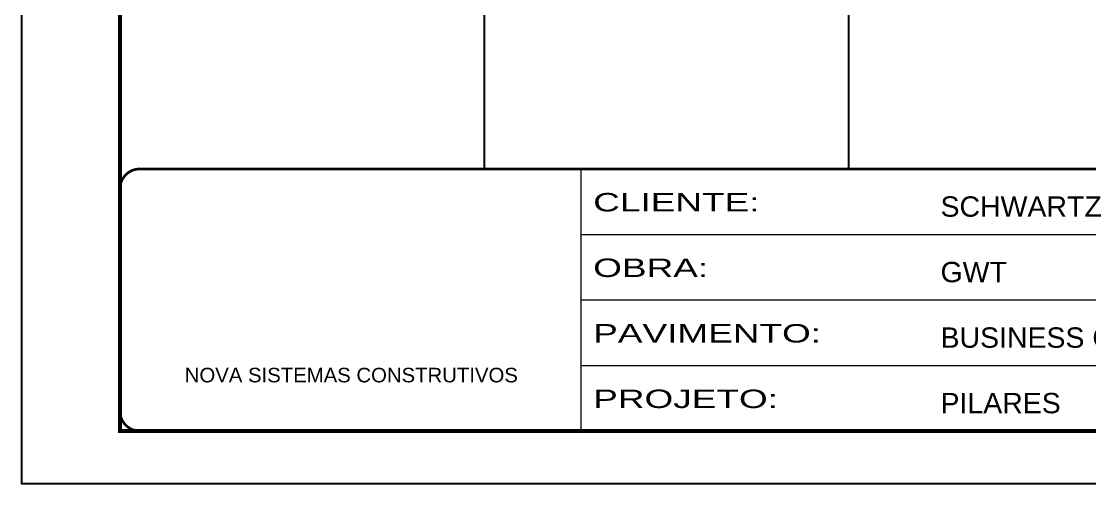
# Model space of a CAD drawing. Extents: x 13379 to 23315, y 867 to 16997.
# Drawn here: x 14386 to 15198, y 5461 to 5813 of the extents above; entities that cross this region are included whole.
import ezdxf

# ---------------------------------------------------------------- set-up
doc = ezdxf.new("R2010")
doc.units = 0
doc.linetypes.add('CONTINUO', pattern=[0])
doc.linetypes.add('DASHED', pattern=[0.75, 0.5, -0.25])
doc.layers.add('Folhas', color=255, linetype='Continuous', lineweight=9)
doc.layers.add('SARRAFO DE PRESSAO', color=251, linetype='DASHED', lineweight=9)
doc.layers.add('Laje_Perimetro', color=7, linetype='Continuous', plot=False)
doc.layers.add('Texto Nível', color=251, linetype='Continuous')
doc.styles.add('ARIAL', font='arial.ttf')
doc.styles.add('Tecnologia', font='')
doc.styles.get('Tecnologia').set_extended_font_data('Forgotten Futurist')

# ---------------------------------------------------------------- blocks, each defined once
blk = doc.blocks.new('9999999999')
at = {"color": 30, "linetype": 'CONTINUO'}
for p, q in [((98564.56, 34230.21), (98564.56, 34429.45)), ((98564.56, 34379.64), (99583.98, 34379.64)), ((98564.56, 34329.83), (99487.98, 34329.83)), ((98564.56, 34280.02), (99487.98, 34280.02))]:
    blk.add_line(p, q, dxfattribs=at)
at = {"color": 30, "linetype": 'CONTINUO', "const_width": 2}
blk.add_lwpolyline([(99583.98, 34230.21), (99583.98, 34414.45, 0.414214), (99568.98, 34429.45), (98228.98, 34429.45, 0.414214), (98213.98, 34414.45), (98213.98, 34245.21, 0.414214), (98228.98, 34230.21), (99583.98, 34230.21)], format="xyb", dxfattribs=at)
at = {"layer": 'Folhas'}
blk.add_lwpolyline([(98138.98, 34190.21), (99623.98, 34190.21), (99623.98, 35240.21), (98138.98, 35240.21)], close=True, dxfattribs=at)
at = {"layer": 'Folhas', "color": 30, "const_width": 3}
blk.add_lwpolyline([(98213.98, 34230.21), (99583.98, 34230.21), (99583.98, 35200.21), (98213.98, 35200.21)], close=True, dxfattribs=at)
at = {"color": 7, "linetype": 'Continuous', "ltscale": 5, "style": 'ARIAL'}
for s, height, p in [('SCHWARTZ', 15.483, (98837.68, 34393.13)), ('GWT', 15.483, (98837.68, 34343.32)), ('BUSINESS CENTER E LAZER', 15.4829, (98837.68, 34293.51)), ('NOVA SISTEMAS CONSTRUTIVOS', 11.0592, (98263.19, 34267.21)), ('PILARES', 15.483, (98837.68, 34243.7))]:
    blk.add_text(s, height=height, dxfattribs=at).set_placement(p)
at = {"layer": 'Folhas', "color": 7, "style": 'Tecnologia', "width": 1.5}
for s, p in [('CLIENTE:', (98573.65, 34397.17)), ('OBRA:', (98573.65, 34347.31)), ('PAVIMENTO:', (98573.65, 34297.5)), ('PROJETO:', (98573.65, 34247.69))]:
    blk.add_text(s, height=14, dxfattribs=at).set_placement(p)

msp = doc.modelspace()

# ---------------------------------------------------------------- linework, layer by layer
at = {"layer": 'Laje_Perimetro'}
msp.add_lwpolyline([(15871, 6511.34), (14386, 6511.34), (14386, 5461.34), (15871, 5461.34)], close=True, dxfattribs=at)
at = {"layer": 'Texto Nível'}
for p, q in [((14738.01, 5700.59), (14738.01, 6471.34)), ((15015.02, 5700.59), (15015.02, 6471.34))]:
    msp.add_line(p, q, dxfattribs=at)

# ---------------------------------------------------------------- block references
at = {"layer": 'SARRAFO DE PRESSAO', "color": 6, "linetype": 'ByBlock'}
msp.add_blockref('9999999999', (-83752.98, -28728.86), dxfattribs=at)

doc.saveas('drawing.dxf')
